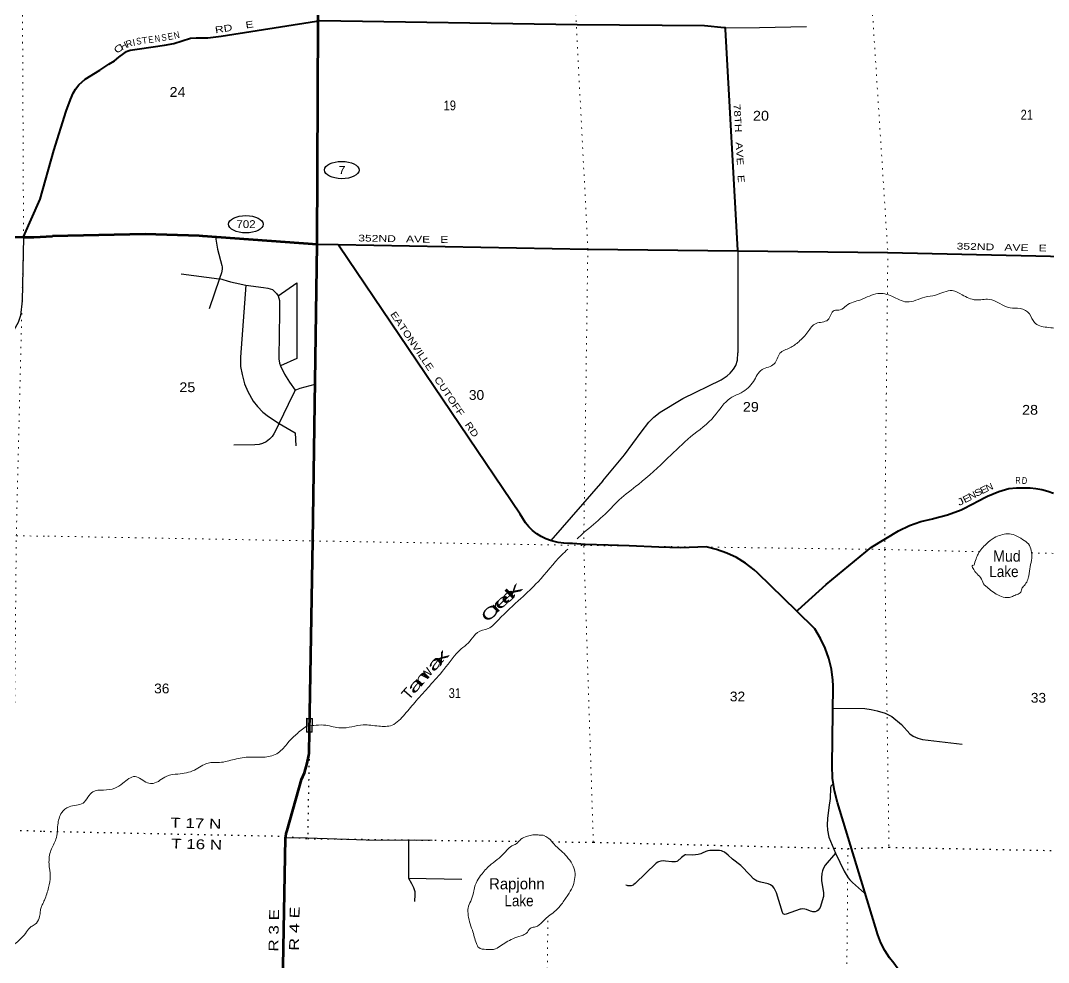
# Model space of a CAD drawing. Header units: feet. Extents: x -518066 to -250644, y -364975 to -177792.
# Drawn here: x -345548 to -327147, y -216739 to -199874 of the extents above; entities that cross this region are included whole.
import ezdxf
from ezdxf.enums import TextEntityAlignment as Align

# ---------------------------------------------------------------- set-up
doc = ezdxf.new("R2010")
doc.units = ezdxf.units.FT
doc.header["$LTSCALE"] = 80
doc.linetypes.add('DOTTED', pattern=[1.5, 0.3, -1.2])
for name, color, linetype, lineweight in [('17', 7, 'Continuous', 25), ('23', 7, 'Continuous', 70), ('26', 7, 'Continuous', 40), ('29', 7, 'Continuous', 25), ('39', 7, 'Continuous', 13), ('41', 7, 'Continuous', 13), ('59', 7, 'Continuous', 13), ('6', 7, 'DOTTED', 25), ('7', 7, 'DOTTED', 13)]:
    doc.layers.add(name, color=color, linetype=linetype, lineweight=lineweight)
doc.layers.add('27', color=7, linetype='Continuous')

msp = doc.modelspace()

# ---------------------------------------------------------------- linework, layer by layer
at = {"layer": '17'}
for centre in [(-339797.82, -202550.66), (-341514.49, -203520.69)]:
    msp.add_ellipse(centre, major_axis=(-309.24, 1), ratio=0.500121, dxfattribs=at)
at = {"layer": '23'}
msp.add_line((-340235.39, -203884.65), (-340219.49, -199879.34), dxfattribs=at)
for points in [[(-340219.49, -199879.34), (-340217.71, -199430.88), (-340214.2, -198545.22), (-340169.22, -193241.06), (-340169.01, -193216.15)], [(-345496.07, -203753.8), (-345496.13, -203753.8), (-346052.71, -203770.51), (-347265.76, -203702.56), (-347741.52, -203711.46), (-350970.09, -203665.91), (-351768.61, -203649.38)], [(-345496.07, -203753.8), (-345308.67, -203750.97), (-344977.36, -203733.27)], [(-340235.39, -203884.65), (-342287.3, -203736.73), (-342351.45, -203731.09), (-343319.69, -203700.33), (-344977.36, -203733.27)], [(-340900.33, -219753.21), (-340900.32, -219752.91), (-340804.95, -214510.64), (-340801.68, -214482.73), (-340791.16, -214429.81), (-340775.17, -214378.29), (-340516.03, -213464.99), (-340467.36, -213342.35), (-340416.16, -213169.02), (-340389.61, -213025.16), (-340383.49, -212992), (-340383.19, -212975.16), (-340376.68, -212616.92), (-340314.49, -209191.17), (-340235.39, -203884.65)]]:
    msp.add_lwpolyline(points, dxfattribs=at)
at = {"layer": '26'}
for p, q in [((-345496.14, -203757.66), (-345496.07, -203753.8)), ((-339859.89, -203891.36), (-340235.39, -203884.65)), ((-332707.35, -204006.89), (-332707.35, -204001.54))]:
    msp.add_line(p, q, dxfattribs=at)
for points in [[(-344954.15, -202199.08), (-344734.03, -201498.01), (-344652.32, -201288.43), (-344606.19, -201173.67), (-344563.03, -201105.29), (-344501.89, -201026.12), (-344390.39, -200925.35), (-344127.83, -200759.8), (-343965.98, -200655.43), (-343865.28, -200594.25), (-343786.15, -200529.47), (-343699.83, -200464.69), (-343649.29, -200428.91), (-343618.77, -200417.17), (-343584.74, -200407.11), (-343419.29, -200381.92), (-342973.3, -200313.54), (-342804.26, -200284.75), (-342653.2, -200237.97), (-342505.73, -200191.18), (-342401.43, -200183.98), (-342192.82, -200183.98), (-341954.31, -200156.47), (-340248.61, -199883.83), (-340219.49, -199879.34)], [(-332707.35, -204001.54), (-332707.35, -203986.43), (-332927.1, -200036.38), (-332928.72, -200007.16), (-332953.49, -200007.14), (-333302.99, -199969.2), (-335582.66, -199950.71), (-340198.61, -199879.72), (-340219.49, -199879.34)], [(-345496.07, -203753.8), (-345495.96, -203747.77), (-345198.78, -203073.93), (-344954.15, -202199.08)], [(-331654.01, -210449.7), (-332353.73, -209761.26), (-332414.12, -209707.59), (-332567.25, -209590.65), (-332731.76, -209490.35), (-332905.85, -209407.8), (-333087.62, -209343.9), (-333275.07, -209299.35), (-333725.62, -209316.26), (-334121.51, -209301.57), (-334654, -209277.24), (-335029.81, -209264.81), (-335437.81, -209254.02), (-335668.79, -209235.21), (-335718.9, -209237.35), (-335820.62, -209233.75), (-335921.41, -209219.53), (-336020.15, -209194.86), (-336058.47, -209184.02), (-336145.52, -209152.2), (-336228.77, -209111.46), (-336307.31, -209062.24), (-336380.27, -209005.08), (-336446.85, -208940.6), (-336506.33, -208869.52), (-336558.06, -208792.61), (-336601.46, -208710.72), (-339844.59, -203914), (-339859.89, -203891.36)], [(-332707.35, -204001.54), (-335393.17, -203971.26), (-339859.89, -203891.36)], [(-324252, -204167.92), (-324721.67, -204151.96), (-330021.88, -204031.81), (-332707.35, -204001.54)], [(-331654.01, -210449.7), (-331625.15, -210423.75), (-331123.82, -209972.98), (-330313.66, -209301.62), (-329831.72, -209011.14), (-329635.87, -208917.45), (-329431.3, -208844.76), (-329220.26, -208793.84), (-329203.84, -208790.85), (-328951.33, -208724.74), (-328707.1, -208632.6), (-328473.85, -208515.44), (-328436.33, -208493.63), (-328239.42, -208389.49), (-328032.71, -208306.51), (-327856.48, -208254.65), (-327717.72, -208239.37), (-327578.13, -208238.69), (-327473.94, -208240.69), (-327371.12, -208253.1), (-327263.05, -208270.65), (-327157.4, -208299.4), (-327055.34, -208339.04)], [(-327584.61, -220219.4), (-327635.9, -220153.14), (-328438.29, -218816.43), (-329913.56, -216748.78), (-329989.54, -216654.15), (-330074.21, -216525.72), (-330144.99, -216389.14), (-330201.11, -216245.91), (-330924.9, -213876.82), (-330979.08, -213664.44), (-331012.11, -213440.85), (-331021.59, -213215.04), (-331002.62, -211787.18), (-331007.69, -211684.54), (-331032.97, -211489.73), (-331078.48, -211298.63), (-331143.71, -211113.34), (-331227.96, -210935.88), (-331330.29, -210768.2), (-331654.01, -210449.7)]]:
    msp.add_lwpolyline(points, dxfattribs=at)
at = {"layer": '29'}
for p, q in [((-345496.14, -203757.66), (-345516.37, -204891.06)), ((-332707.35, -204006.89), (-332707.05, -205823.4)), ((-342672.25, -204406.14), (-341989.77, -204496.68)), ((-341987.68, -204490.66), (-342173.1, -205036.36)), ((-341514.62, -204608.96), (-341197.48, -204652.94)), ((-335124.76, -208117.62), (-336056.19, -209182.36))]:
    msp.add_line(p, q, dxfattribs=at)
for points in [[(-332926.07, -200007.16), (-332320.2, -199996.76), (-331475.62, -199982.43)], [(-342060.04, -203754.93), (-342023.83, -203969), (-341943.33, -204257.24), (-341938.04, -204283.73), (-341940.16, -204326.12), (-341951.81, -204388.65), (-341987.68, -204490.66)], [(-341987.68, -204490.66), (-341791.87, -204550.78), (-341707.14, -204571.97), (-341514.62, -204608.96)], [(-341514.62, -204608.96), (-341610.77, -205899.76), (-341607.58, -206068.25), (-341581.11, -206213.44), (-341539.79, -206379.81), (-341479.43, -206514.4), (-341380.92, -206689.25), (-341305.73, -206785.69), (-341211.45, -206886.36), (-341110.84, -206963.72), (-340920.85, -207091.34)], [(-340935.63, -204805.03), (-340603.9, -204572.81), (-340603.9, -205924.43), (-340896.36, -206057.83)], [(-341197.48, -204652.94), (-341123.54, -204664.17), (-341079.06, -204674.77), (-341038.81, -204691.72), (-340994.33, -204731.99), (-340966.79, -204759.54), (-340935.63, -204805.03)], [(-345516.37, -204891.06), (-345548.49, -205157.48), (-345590.89, -205280.52), (-345667.22, -205420.53), (-345752.03, -205543.57), (-345849.56, -205649.64), (-345942.86, -205721.77), (-346040.39, -205776.92), (-346307.54, -205899.96), (-346400.83, -205963.6), (-346506.85, -206048.46), (-346833.37, -206413.33), (-346896.98, -206476.97), (-346952.1, -206515.16), (-346986.03, -206532.13), (-347181.09, -206587.28), (-347325.27, -206621.22), (-347384.64, -206659.41), (-347431.28, -206706.08), (-347507.61, -206807.9), (-347812.93, -207291.57)], [(-340935.63, -204805.03), (-340913.83, -204884.58), (-340909.59, -204986.31), (-340915.94, -205620.02), (-340922.3, -205789.57), (-340924.42, -205929.45), (-340913.83, -206005.75), (-340896.36, -206057.83)], [(-335124.76, -208117.62), (-334736.76, -207652.52), (-334440.19, -207245.59), (-334300.38, -207063.31), (-334211.41, -206974.3), (-334097.02, -206885.28), (-333694.54, -206639.42), (-333008.2, -206304.55), (-332898.05, -206236.73), (-332842.97, -206185.86), (-332783.66, -206113.8), (-332745.53, -206050.22), (-332715.87, -205952.72), (-332707.05, -205823.4)], [(-340896.36, -206057.83), (-340821.68, -206206.04), (-340734.83, -206345.92), (-340631.03, -206492.16)], [(-340631.03, -206492.16), (-340544.18, -206458.25), (-340273.03, -206381.95)], [(-340920.85, -207091.34), (-340668.11, -206571.63), (-340644.8, -206529.24), (-340631.03, -206492.16)], [(-340920.85, -207091.34), (-341013.39, -207271.03), (-341045.17, -207319.78), (-341089.65, -207368.52), (-341151.08, -207415.15), (-341214.63, -207446.94), (-341276.06, -207463.9), (-341352.32, -207470.26), (-341731.5, -207478.74)], [(-340920.85, -207091.34), (-340631.28, -207255.85), (-340619.96, -207487.62)], [(-331019.39, -212183.79), (-330436.18, -212193.32), (-330321.78, -212210.28), (-330215.86, -212231.47), (-330071.81, -212278.1), (-329953.17, -212337.45), (-329779.46, -212477.34), (-329626.94, -212642.67), (-329567.62, -212685.06), (-329482.88, -212723.21), (-329402.38, -212744.4), (-328690.59, -212833.42)], [(-331003.69, -213538.21), (-331040.26, -213584.58), (-331049.79, -213615.31), (-331052.97, -213805.01), (-331078.39, -213966.09), (-331103.81, -214161.08), (-331106.99, -214272.35), (-331099.58, -214373.03), (-331077.33, -214494.9), (-331048.74, -214568.03), (-330958.42, -214781.89)], [(-340811.79, -214498.86), (-340413.82, -214507.53), (-339362.77, -214543.94), (-338181.67, -214549.2)], [(-338601.96, -214547.33), (-338602.93, -215231.58), (-337650.17, -215248.72)], [(-330958.42, -214781.89), (-331145.12, -214999.33), (-331180.08, -215059.75), (-331192.79, -215095.78), (-331204.43, -215143.46), (-331209.74, -215220.83), (-331208.67, -215279.11), (-331174.77, -215486.82), (-331171.61, -215528.16), (-331175.84, -215559.95), (-331234.09, -215753.88), (-331251.03, -215781.44), (-331269.57, -215803.16), (-331295.52, -215821.71), (-331320.93, -215830.81), (-331362.24, -215829.76), (-331384.49, -215825.95), (-331403.56, -215821.7), (-331478.76, -215792.03), (-331509.48, -215783.55), (-331549.72, -215780.38), (-331573.03, -215783.56), (-331594.21, -215787.79), (-331839.95, -215876.81), (-331864.84, -215879.47), (-331882.31, -215876.81), (-331896.62, -215865.69), (-331907.73, -215842.9), (-332017.89, -215495.3), (-332056.56, -215411.05), (-332081.44, -215380.84), (-332122.23, -215349.59), (-332161.94, -215329.98), (-332297.52, -215300.3), (-332359.49, -215283.88), (-332390.73, -215266.39), (-332427.28, -215241.49), (-332488.17, -215173.13), (-332653.41, -215003.57), (-332801.69, -214889.12), (-332877.95, -214817.06), (-332945.74, -214766.19), (-332975.42, -214750.3), (-333002.43, -214742.35), (-333034.74, -214735.46), (-333081.32, -214732.28), (-333210.03, -214735.99), (-333243.4, -214740.76), (-333280.45, -214753.47), (-333348.24, -214783.15), (-333366.79, -214793.21), (-333420.26, -214808.58), (-333467.95, -214814.95), (-333517.71, -214817.06), (-333637.95, -214812.29), (-333653.31, -214812.83), (-333670.23, -214821.3), (-333716.83, -214859.45), (-333784.62, -214923.03), (-333801.07, -214933.1), (-333822.75, -214935.75), (-333886.3, -214935.75), (-334000.7, -214923.03)], [(-330958.42, -214781.89), (-330803, -215106.38), (-330734.15, -215221.89), (-330704.5, -215257.92), (-330654.72, -215305.61), (-330438.64, -215496.37)], [(-334167.71, -214961.67), (-334543.03, -215326.8), (-334566.59, -215345.07), (-334582.22, -215355.41), (-334598.9, -215363.62), (-334618.24, -215368.13), (-334639.15, -215369.98), (-334663.78, -215368.13), (-334674.63, -215367.33), (-334688.14, -215363.89), (-334714.62, -215352.23)], [(-334000.7, -214923.03), (-334046.8, -214920.39), (-334084.93, -214924.62), (-334126.24, -214936.28), (-334141.07, -214943.7), (-334167.71, -214961.67)], [(-338602.93, -215231.58), (-338548.68, -215325.96), (-338514.79, -215398.02), (-338499.96, -215429.81), (-338491.49, -215470.08), (-338489.37, -215523.07), (-338497.84, -215648.11)]]:
    msp.add_lwpolyline(points, dxfattribs=at)
at = {"layer": '39'}
for points in [[(-324315.42, -204129.05), (-324439.29, -204243.87), (-324582.11, -204419.46), (-324747.37, -204622.99), (-324806.48, -204690.78), (-324988.02, -204741.04), (-325172.74, -204889.95), (-325387.24, -205006.29), (-325640.07, -205134.27), (-325921.09, -205265.95), (-326155.66, -205380.04), (-326452.23, -205467.22), (-326644.73, -205424.7), (-326903.64, -205387.44), (-327176.82, -205366.13), (-327398.97, -205280.96), (-327485.6, -205126.87), (-327655.34, -205030.23), (-327832.14, -205020.11), (-328206.28, -204866.7), (-328447.65, -204875.97), (-328691.84, -204784.5), (-328869.89, -204709.92), (-329168.38, -204789.03), (-329357.82, -204827.1), (-329682.51, -204911.95), (-329948.7, -204810.15), (-330199.42, -204760.9), (-330506.34, -204872.14), (-330766.97, -204979.88), (-330874.42, -205055.17), (-330981.1, -205066.01), (-331095.66, -205231.86), (-331307.54, -205297.87), (-331452.04, -205445.24), (-331617.02, -205624.6), (-331777.16, -205735.53), (-331953.22, -205832.18), (-332056, -206022.33), (-332274.35, -206124.52), (-332427.63, -206334.23), (-332645.16, -206537.15), (-332835.26, -206631.61), (-333128.66, -206958.53), (-333547.16, -207324.27), (-333959.82, -207706.19), (-334488.17, -208179.42), (-334831.24, -208457.41), (-335122.19, -208748.1), (-335461.41, -209040.23), (-335583.99, -209155.58)], [(-328484, -209633.05), (-328440, -209509.05), (-328407, -209426.05), (-328340, -209329.05), (-328260, -209247.05), (-328116, -209134.05), (-328001, -209087.05), (-327878, -209064.05), (-327748, -209088.05), (-327610, -209166.05), (-327506, -209246.05), (-327455, -209363.05), (-327447, -209498.05), (-327473, -209653.05), (-327497, -209814.05), (-327526, -209904.05), (-327578, -209990.05), (-327624, -210050.05), (-327653, -210122.05), (-327730, -210157.05), (-327809, -210195.05), (-327956, -210197.05), (-328080, -210143.05), (-328182, -210072.05), (-328267, -210000.05), (-328291, -209982.05), (-328348, -209874.05), (-328425, -209781.05), (-328457, -209746.05), (-328485, -209704.05), (-328505, -209669.05), (-328512, -209639.05), (-328498, -209625.05)], [(-335753.04, -209338.81), (-335860.24, -209442.46), (-336284.13, -209922.95), (-336589.22, -210219.51), (-336989.82, -210601.57), (-337176.65, -210758.52), (-337368.51, -210830.81), (-337484.69, -210964.41), (-337537.65, -211022.2), (-337657.47, -211123.53), (-337969.46, -211492.53), (-338228.32, -211789.63), (-338464.68, -212054.77), (-338668.55, -212292.08), (-338898.09, -212490.83), (-339133.52, -212508.23), (-339414.71, -212484.81), (-339817.47, -212540.55), (-340082.29, -212493.15), (-340428.86, -212509.71)], [(-340428.86, -212509.71), (-340614.99, -212656.14), (-340759.49, -212803.51), (-340936.55, -212984.74), (-341170.69, -213062.58), (-341438.07, -213061.48), (-341718.02, -213102.53), (-341984.06, -213157.85), (-342189.27, -213169.55), (-342434.03, -213295.61), (-342730.39, -213364.67)], [(-342730.39, -213364.67), (-342931.89, -213402.61), (-343174.69, -213532.72), (-343273.08, -213521.5), (-343496.93, -213410.13), (-343719.51, -213530.4), (-343861.3, -213619.39), (-344062.75, -213653.3), (-344252.07, -213681.31), (-344429.39, -213884.69), (-344679.5, -213952.28), (-344811.4, -214055.48), (-344880.37, -214276.24), (-344913.54, -214529.64), (-345004.4, -214732.02), (-345037.42, -214973.34), (-345017.94, -215195.13), (-345046.49, -215398.23), (-345119.5, -215620.96), (-345158.57, -215708.29)], [(-336161, -214476.05), (-336093, -214518.05), (-336002, -214615.05), (-335869, -214740.05), (-335770, -214842.05), (-335671, -214982.05), (-335624, -215111.05), (-335630, -215256.05), (-335670, -215393.05), (-335752, -215533.05), (-335862, -215694.05), (-335966, -215808.05), (-336065, -215888.05), (-336204, -216011.05), (-336329, -216104.05), (-336406, -216117.05), (-336475, -216195.05), (-336552, -216250.05), (-336702, -216301.05), (-336823, -216360.05), (-336936, -216429.05), (-337044, -216496.05), (-337213, -216505.05), (-337345, -216473.05), (-337388, -216398.05), (-337460, -216161.05), (-337510, -216012.05), (-337537, -215856.05), (-337536, -215764.05), (-337490, -215643.05), (-337442, -215495.05), (-337429, -215437.05), (-337375, -215280.05), (-337287, -215150.05), (-337124, -214981.05), (-336982, -214870.05), (-336846, -214734.05), (-336754, -214653.05), (-336674, -214615.05), (-336590, -214532.05), (-336475, -214477.05), (-336376, -214456.05), (-336306, -214455.05), (-336217, -214460.05), (-336171, -214464.05)], [(-345215.55, -215944.9), (-345203.17, -215891.11), (-345190.97, -215809.2), (-345175.29, -215739.5), (-345158.57, -215708.29)], [(-352666.1, -219618.99), (-352465.72, -219515.91), (-352281.31, -219478.79), (-351901.17, -219360.59), (-351646.14, -219248.97), (-351376.78, -219200.12), (-351047.41, -219167.03), (-350862.11, -219027.31), (-350702.97, -218886.87), (-350538.6, -218774.74), (-350230.87, -218722.94), (-349978.29, -218697.77), (-349753.52, -218587.32), (-349514.9, -218414.88), (-349160.25, -218271.83), (-348583.74, -218120.86), (-348330.44, -217999.13), (-348090.81, -217933.36), (-347856.72, -217849.33), (-347672.53, -217606.96), (-347554.61, -217570), (-347319.87, -217534.28), (-347100.17, -217389.48), (-346853.21, -217207.21), (-346750.15, -217125.57), (-346480.29, -216988.21), (-346215.83, -216828.56), (-346012.81, -216703.42), (-345804.05, -216518.08), (-345602.35, -216368.76), (-345529.89, -216300.35), (-345440.17, -216192.18), (-345358.92, -216097.86), (-345283.17, -216055.7), (-345215.55, -215944.9)]]:
    msp.add_spline(points, degree=3, dxfattribs=at)
at = {"layer": '59'}
for points in [[(-340430.06, -212616.35), (-340426.23, -212366.38), (-340321.24, -212367.99), (-340325.07, -212617.96)], [(-340418.35, -212374.49), (-340329.35, -212375.86), (-340332.94, -212609.84), (-340421.94, -212608.47)]]:
    msp.add_lwpolyline(points, close=True, dxfattribs=at)
at = {"layer": '6'}
msp.add_line((-340375.05, -212617.56), (-340408.58, -214514.59), dxfattribs=at)
for points in [[(-340217.71, -199430.87), (-340235.39, -203884.65), (-340314.49, -209191.17), (-340370.64, -212368.21)], [(-375582.66, -213552.69), (-372898.4, -213615.43), (-372285.5, -213602.3), (-367520.38, -213746.93), (-366976.9, -213766.07), (-362128.13, -213945.22), (-361661.24, -213893.82), (-356790.32, -214073.59), (-356285.39, -214077.47), (-351465.45, -214231.78), (-350993.59, -214218.75), (-346095.65, -214369.09), (-345674.53, -214368.73), (-345138.63, -214389.57)], [(-345138.63, -214389.57), (-340803.51, -214478.82), (-340411.98, -214521.65), (-336629.61, -214570.16)], [(-340803.51, -214478.82), (-340900.32, -219752.91), (-341072.18, -225082.52), (-341138.43, -226546.08)], [(-336037.63, -214577.76), (-335294.07, -214587.3), (-330737.66, -214700.8), (-330001.54, -214677.15), (-325454.89, -214766.36), (-324688.6, -214741.05), (-320159.97, -214824.01), (-319376.01, -214835.16), (-318438.48, -214831.16)]]:
    msp.add_lwpolyline(points, dxfattribs=at)
at = {"layer": '7'}
for points in [[(-345674.53, -214368.73), (-345623.6, -209096.42), (-345494.35, -203761.9), (-345518.67, -198443.23), (-345441.7, -193105.24), (-345461.24, -187830.97), (-345432.4, -182556.03), (-345463.9, -180688.62)], [(-335294.07, -214587.3), (-335466.17, -209271.81), (-335393.17, -203971.26), (-335665.16, -198602.24), (-335668.43, -193290.73), (-335729.8, -187962.43), (-334981.37, -182500.55), (-335081.08, -180843.75)], [(-329727, -180921.89), (-329681.52, -182650.91), (-330362.58, -188026.96), (-330353.52, -193358.68), (-330364.52, -198686.14), (-330021.78, -204022.81), (-330078.95, -209344.63), (-330001.54, -214677.15)], [(-344977.36, -203733.27), (-345494.35, -203761.9), (-350970.09, -203665.91), (-356336.6, -203554.85), (-361601.72, -203350.03), (-366836.81, -203152.09), (-372056.96, -202924.38), (-376330.71, -202903.04)], [(-324502, -204156.04), (-324721.67, -204151.96), (-330021.88, -204031.81), (-335393.17, -203971.26), (-340235.39, -203884.65), (-342810.65, -203701.57), (-344977.36, -203733.27)], [(-376419.18, -208262.45), (-372177.06, -208291.34), (-366922.01, -208495.88), (-361649.7, -208660.66), (-356334.1, -208790.42), (-350993.06, -208947.05), (-345621.26, -209101.03), (-345058.67, -209106.03)], [(-345058.67, -209106.03), (-340314.49, -209191.17), (-335466.17, -209271.81), (-330078.95, -209344.63), (-328382.92, -209383.65)], [(-327448.13, -209405.17), (-324760.67, -209467.01), (-319469.72, -209520.58), (-314204.92, -209575.86), (-313691.97, -209572.59)], [(-330737.66, -214700.8), (-330782.87, -220031.89), (-330914.34, -225345.86), (-330911.45, -225526.09)], [(-336292.3, -226618.02), (-336272.37, -225184.75), (-336158.83, -219856.48), (-336106.1, -215924)]]:
    msp.add_lwpolyline(points, dxfattribs=at)

# ---------------------------------------------------------------- texts
at = {"layer": '17'}
for s, width, p in [(' 7 ', 1.2, (-339792.72, -202618.97)), ('702', 1.1, (-341511.59, -203589))]:
    msp.add_text(s, height=140, dxfattribs=dict(at, width=width)).set_placement(p, align=Align.CENTER)
at = {"layer": '27'}
for s, rotation, width, p in [('RD    E', 9.081, 1.35, (-342057.05, -200103.63)), ('78TH   AVE   E', 273.184, 1.3, (-332782.85, -201369.1)), ('352ND   AVE   E', 358.975, 1.35, (-339503.55, -203827.73)), ('352ND   AVE   E', 358.701, 1.35, (-328791.77, -203972.95)), ('EATONVILLE   CUTOFF   RD', 304.063, 1.25, (-338935.22, -205134.02))]:
    msp.add_text(s, height=120, rotation=rotation, dxfattribs=dict(at, width=width)).set_placement(p)
for s, rotation, width, p in [('S', 8.642, 0.85, (-343421.22, -200301.74)), ('E', 8.719, 0.85, (-343205.23, -200273.38)), ('N', 8.719, 0.8, (-343089.25, -200255.04)), ('S', 8.104, 0.85, (-342971.83, -200235.24)), ('E', 10.229, 0.9, (-342855.41, -200216.75)), ('N', 12.803, 0.9, (-342740.63, -200193.55)), ('C', 38.345, 1.45, (-343756.15, -200422.4)), ('H', 27.578, 1.1, (-343675.55, -200380.04)), ('R', 0.508, 0.65, (-327690.48, -208165.03)), ('D', 357.951, 0.7, (-327576.95, -208170.25)), ('S', 26.658, 1.25, (-328378.13, -208374.71)), ('E', 25.331, 1.25, (-328278.12, -208327.95)), ('N', 23.779, 1.1, (-328179.9, -208281.58)), ('J', 26.326, 1.45, (-328694.1, -208540.22)), ('E', 26.5, 1.25, (-328584.4, -208486.07)), ('N', 26.658, 1.15, (-328486.27, -208431.91))]:
    msp.add_text(s, height=120, rotation=rotation, dxfattribs=dict(at, width=width)).set_placement(p, align=Align.CENTER)
for s, rotation, p in [('T', 8.714, (-343317.79, -200289.37)), ('R', 18.065, (-343585.39, -200343.62)), ('I', 11.671, (-343507.35, -200322.93))]:
    msp.add_text(s, height=120, rotation=rotation, dxfattribs=at).set_placement(p, align=Align.CENTER)
at = {"layer": '41'}
for s, width, p in [('Mud', 0.95, (-328137.7, -209562.7)), ('Lake', 0.9, (-328204.8, -209838.65)), ('Lake', 0.9, (-336885.15, -215732.3))]:
    msp.add_text(s, height=200, dxfattribs=dict(at, width=width)).set_placement(p)
for s, rotation, width, p in [('k', 44.239, 2.25, (-336657.99, -210155.33)), ('e', 43.856, 2, (-336756.2, -210248.57)), ('r', 43.555, 2.2, (-336965.25, -210435.32)), ('e', 43.697, 2, (-336865.8, -210342.53)), ('C', 40.02, 1.6, (-337084.35, -210560.19)), ('x', 49.734, 2.2, (-337952.51, -211341.06)), ('a', 49.837, 1.95, (-338057.83, -211441.06)), ('n', 48.789, 2, (-338300.36, -211716.52)), ('a', 48.306, 2, (-338409.98, -211836.7))]:
    msp.add_text(s, height=200, rotation=rotation, dxfattribs=dict(at, width=width)).set_placement(p, align=Align.CENTER)
for s, rotation, p in [('w', 49.04, (-338219.99, -211619.51)), ('T', 48.771, (-338544.03, -211991.93))]:
    msp.add_text(s, height=200, rotation=rotation, dxfattribs=at).set_placement(p, align=Align.CENTER)
msp.add_text('Rapjohn', height=200, dxfattribs=at).set_placement((-337161, -215430.05))
at = {"layer": '6'}
for s, rotation, width, p in [('T 17 N', 358.378, 1.3, (-342868.33, -214320.3)), ('T 16 N', 358.378, 1.3, (-342853.86, -214695.86)), ('R 3 E', 88.948, 1.3, (-340934.23, -216545.32)), ('R 4 E', 88.948, 1.35, (-340566.1, -216529.47))]:
    msp.add_text(s, height=175, rotation=rotation, dxfattribs=dict(at, width=width)).set_placement(p)
at = {"layer": '7'}
for s, width, p in [('24', 1.1, (-342880.79, -201240.58)), ('19', 0.85, (-337974.28, -201480.7)), ('21', 0.85, (-327644.54, -201647.04)), ('20', 1.1, (-332436.24, -201665.65)), ('25', 1.1, (-342705.57, -206527.29)), ('30', 1.05, (-337522, -206665.74)), ('29', 1.1, (-332617.61, -206879.32)), ('28', 1.1, (-327619.19, -206931.5)), ('36', 1.05, (-343156.07, -211920.6)), ('31', 0.85, (-337883.99, -212004.16)), ('32', 1.05, (-332850.29, -212064.34)), ('33', 1.05, (-327462.43, -212087.7))]:
    msp.add_text(s, height=175, dxfattribs=dict(at, width=width)).set_placement(p)

doc.saveas('drawing.dxf')
